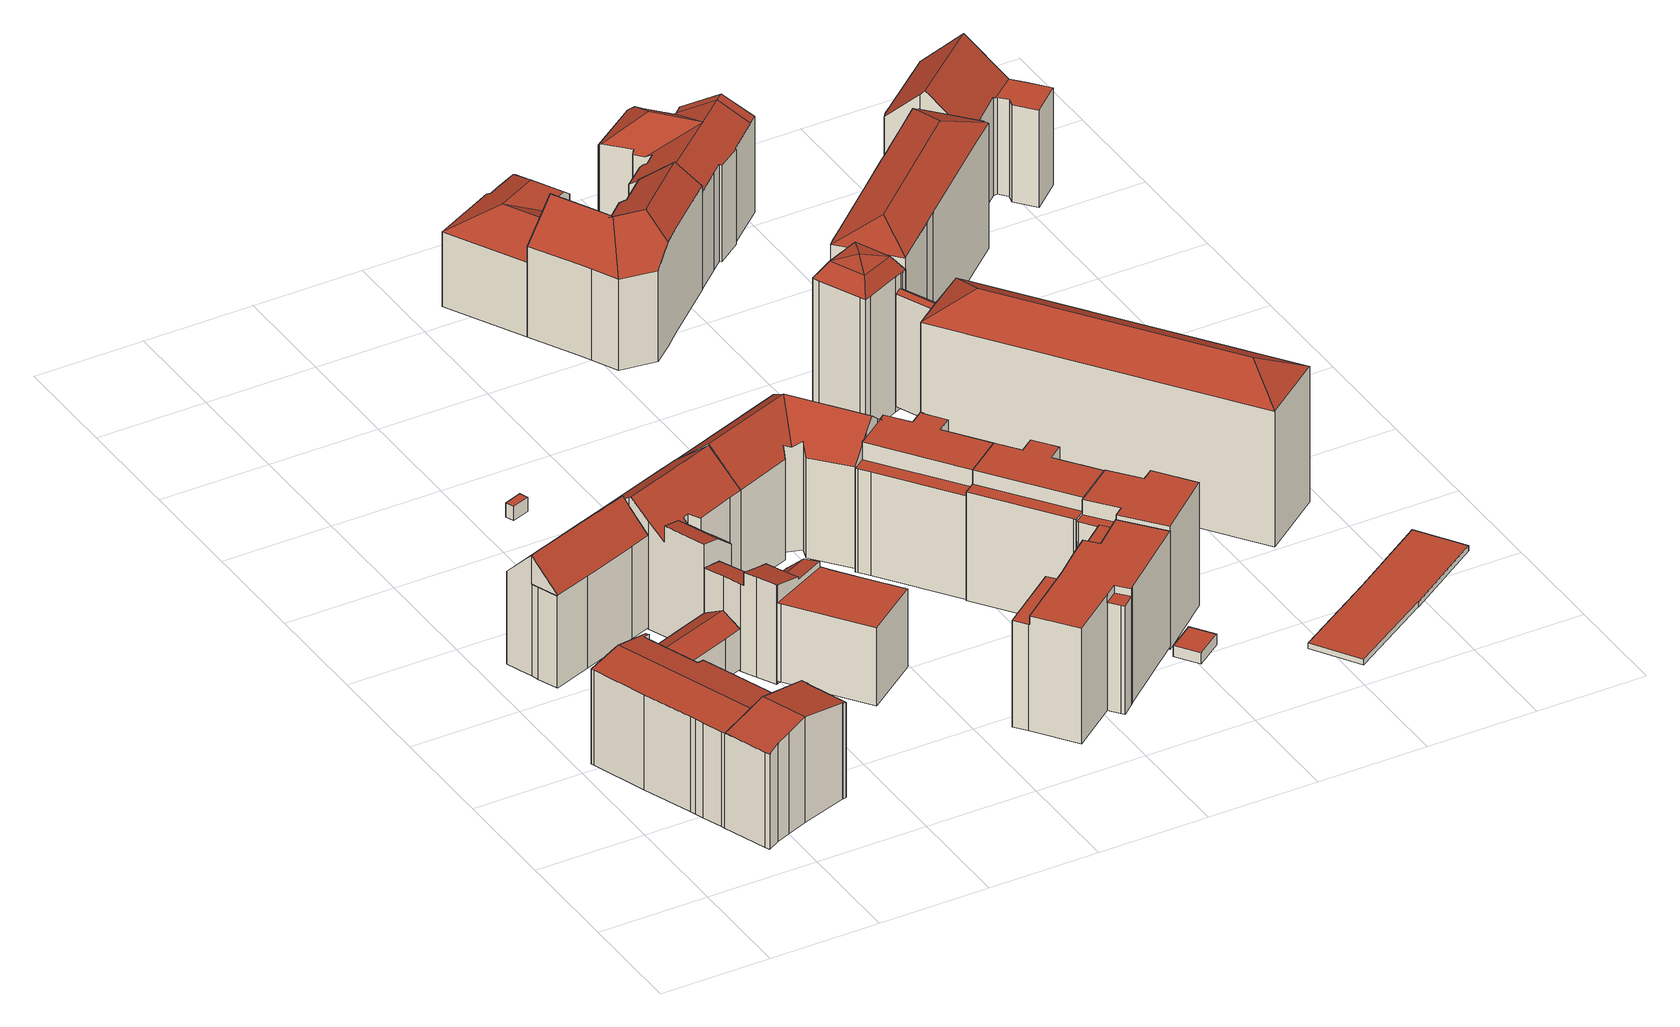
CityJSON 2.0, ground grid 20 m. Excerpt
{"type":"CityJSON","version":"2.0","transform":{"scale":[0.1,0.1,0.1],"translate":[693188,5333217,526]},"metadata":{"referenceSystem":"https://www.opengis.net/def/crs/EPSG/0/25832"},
"CityObjects":{
"building1":{"type":"Building","attributes":{"Gemeindeschluessel":"09162000","HoeheDach":"549.710","HoeheGrund":"529.485","Methode":"2000","NiedrigsteTraufeDesGebaeudes":"534.400","Geometrietyp2DReferenz":"3000","function":"31001_2000","roofType":"3100","measuredHeight":20.23,"storeysAboveGround":5},"geometry":[{"type":"MultiSurface","lod":"2","boundaries":[[[0,1,2,3]],[[4,5,6,7]],[[8,9,10,11]],[[12,13,14,15]],[[9,16,17,18,19,20,6,5,21,22,23,24,25,26,10]],[[27,3,2,28]],[[29,30,31,32]],[[33,34,35,36]],[[37,38,39,40,41,42,43,44]],[[45,21,5,4]],[[46,47,48,49]],[[50,51,52,53,41]],[[11,10,26,54]],[[53,55,42,41]],[[56,57,58,59,52,51]],[[60,61,62,63]],[[29,32,50,41,40,64]],[[65,66,13,12]],[[59,67,68,55,53,52]],[[69,24,23,70]],[[60,63,0,3,27,46,49,33,36,8,11,54,71,69,70,72,45,4,7,73,74,65,12,15,57,56,31,30,75,76,77]],[[15,14,58,57]],[[50,32,31,56,51]],[[75,78,79,76]],[[63,62,1,0]],[[68,43,42,55]],[[28,47,46,27]],[[75,30,29,64,78]],[[76,79,80,77]],[[74,73,20,19,81]],[[74,81,66,65]],[[48,47,28,82,17,16,35,34]],[[72,22,21,45]],[[9,8,36,35,16]],[[48,34,33,49]],[[38,80,79,78,64,39]],[[67,59,58,14,13,66,81,19,18]],[[7,6,20,73]],[[71,25,24,69]],[[60,77,80,38,37,61]],[[54,26,25,71]],[[64,40,39]],[[70,23,22,72]],[[82,44,43,68,67,18,17]],[[82,28,2,1,62,61,37,44]]],"semantics":{"surfaces":[{"type":"WallSurface"},{"type":"RoofSurface"},{"type":"GroundSurface"}],"values":[0,0,0,0,1,0,0,0,0,0,0,1,0,0,0,0,1,0,0,0,2,0,0,0,0,1,0,0,0,0,0,1,0,0,0,1,1,0,0,0,0,0,0,0,1]}}]},
"building2":{"type":"Building","attributes":{"Gemeindeschluessel":"09162000","HoeheDach":"552.066","HoeheGrund":"529.010","Methode":"1000","NiedrigsteTraufeDesGebaeudes":"546.647","Geometrietyp2DReferenz":"3000","function":"31001_9998","roofType":"3100","measuredHeight":23.06,"storeysAboveGround":5},"geometry":[{"type":"MultiSurface","lod":"2","boundaries":[[[83,84,85,86]],[[83,87,88,89,90,91,84]],[[85,84,91,92,93]],[[94,95,96,97]],[[86,85,93,98]],[[99,100,95,94]],[[101,88,87,83,86,98,102,103,99,94,97,104,105,106]],[[91,90,107,92]],[[105,108,109,106]],[[102,98,93,110,111,112,103]],[[92,107,110,93]],[[106,109,113,101]],[[111,110,107,114,96,95,100,112]],[[103,112,100,99]],[[90,89,113,109,108,114,107]],[[108,105,104,97,96,114]],[[101,113,89,88]]],"semantics":{"surfaces":[{"type":"WallSurface"},{"type":"RoofSurface"},{"type":"GroundSurface"}],"values":[0,0,1,0,0,0,2,0,0,0,0,0,1,0,1,0,0]}}]},
"building3":{"type":"Building","attributes":{"Gemeindeschluessel":"09162000","HoeheDach":"538.970","HoeheGrund":"529.180","Methode":"1000","NiedrigsteTraufeDesGebaeudes":"536.767","Geometrietyp2DReferenz":"3000","function":"31001_9998","roofType":"3100","measuredHeight":9.79,"storeysAboveGround":2},"geometry":[{"type":"MultiSurface","lod":"2","boundaries":[[[115,116,117,118]],[[119,120,121,122,123,117,116,124]],[[125,126,127,128]],[[129,130,131,132]],[[133,134,135,136]],[[129,132,126,125]],[[137,138,134,133]],[[136,135,139,140]],[[141,142,138,137]],[[143,128,127,121,120,144]],[[118,117,123,145]],[[140,139,131,130]],[[146,124,116,115]],[[133,136,140,130,129,125,128,143,144,147,146,115,118,145,148,141,137]],[[142,141,148,145,123,122]],[[127,126,132,131,139,135,134,138,142,122,121]],[[147,144,120,119,124,146]]],"semantics":{"surfaces":[{"type":"WallSurface"},{"type":"RoofSurface"},{"type":"GroundSurface"}],"values":[0,1,0,0,0,0,0,0,0,0,0,0,0,2,0,1,0]}}]},
"building4":{"type":"Building","attributes":{"Gemeindeschluessel":"09162000","HoeheDach":"548.122","HoeheGrund":"528.918","Methode":"2000","NiedrigsteTraufeDesGebaeudes":"541.899","Geometrietyp2DReferenz":"3000","function":"31001_9998","roofType":"2100","measuredHeight":19.2,"storeysAboveGround":4},"geometry":[{"type":"MultiSurface","lod":"2","boundaries":[[[149,150,151,152,153,154,155]],[[156,157,158,159,160,161]],[[150,149,162,163,164,165,166,167,168,169,170,171,172,173,174,175,176,177,151]],[[178,179,172,171,170,180,181,182]],[[183,184,185,186,187,179]],[[188,189,182,181,159,158]],[[166,156,161,167]],[[179,178,190,183]],[[179,187,186,174,173,172]],[[191,192,155,154,190,178,182,189,188]],[[149,155,192,162]],[[159,181,180,193,160]],[[183,190,154,153]],[[153,152,194,184,183]],[[165,157,156,166]],[[177,194,152,151]],[[164,163,191,188,158,157,165]],[[162,192,191,163]],[[194,177,176,175,174,186,185,184]],[[161,160,193,180,170,169,168,167]]],"semantics":{"surfaces":[{"type":"WallSurface"},{"type":"RoofSurface"},{"type":"GroundSurface"}],"values":[0,1,2,0,1,0,0,0,0,1,0,1,0,1,0,0,0,0,0,0]}}]},
"building5":{"type":"Building","attributes":{"Gemeindeschluessel":"09162000","HoeheDach":"552.580","HoeheGrund":"528.840","Methode":"2000","NiedrigsteTraufeDesGebaeudes":"546.592","Geometrietyp2DReferenz":"3000","function":"31001_9998","roofType":"3100","measuredHeight":23.74,"storeysAboveGround":5},"geometry":[{"type":"MultiSurface","lod":"2","boundaries":[[[195,196,197,198]],[[199,200,201,202]],[[203,204,205,206]],[[206,205,207,208]],[[202,201,209,210]],[[211,212,213,214,215,216]],[[217,95,218,219]],[[220,221,222,223]],[[216,215,224,225]],[[226,227,195,198,228,213,212]],[[225,224,95,217]],[[221,220,229,230,231,232]],[[196,233,207,205,204,234,235,197]],[[236,235,234,237,238,210,209]],[[208,207,233,239]],[[224,215,214,232,231,218,95]],[[223,222,200,199]],[[198,197,235,236,240,228]],[[213,228,240,236,209,201,200,222,221,232,214]],[[227,241,239,233,196,195]],[[223,199,202,210,238,237,203,206,208,239,241,227,226,212,211,216,225,217,219,230,229,220]],[[219,218,231,230]],[[237,234,204,203]]],"semantics":{"surfaces":[{"type":"RoofSurface"},{"type":"WallSurface"},{"type":"GroundSurface"}],"values":[0,1,1,1,1,1,1,1,1,1,1,1,0,1,1,0,1,1,0,1,2,1,1]}}]},
"building6":{"type":"Building","attributes":{"Gemeindeschluessel":"09162000","HoeheDach":"531.524","HoeheGrund":"528.790","Methode":"3100","NiedrigsteTraufeDesGebaeudes":"531.524","Geometrietyp2DReferenz":"3000","function":"31001_2000","roofType":"1000","measuredHeight":2.73},"geometry":[{"type":"MultiSurface","lod":"2","boundaries":[[[242,243,244,245]],[[246,247,243,242]],[[245,244,248,249]],[[247,246,249,248]],[[243,247,248,244]],[[246,242,245,249]]],"semantics":{"surfaces":[{"type":"WallSurface"},{"type":"RoofSurface"},{"type":"GroundSurface"}],"values":[0,1,2,0,0,0]}}]},
"building7":{"type":"Building","attributes":{"Gemeindeschluessel":"09162000","HoeheDach":"544.561","HoeheGrund":"529.585","Methode":"2000","NiedrigsteTraufeDesGebaeudes":"544.561","Geometrietyp2DReferenz":"3000","function":"31001_1000","roofType":"1000","measuredHeight":14.98,"storeysAboveGround":5},"geometry":[{"type":"MultiSurface","lod":"2","boundaries":[[[250,251,252,253]],[[254,255,251,250]],[[256,257,258,259]],[[260,261,262,263]],[[253,260,263,264,256,259,254,250]],[[253,252,261,260]],[[264,265,257,256]],[[263,262,265,264]],[[261,252,251,255,258,257,265,262]],[[259,258,255,254]]],"semantics":{"surfaces":[{"type":"WallSurface"},{"type":"GroundSurface"},{"type":"RoofSurface"}],"values":[0,0,0,0,1,0,0,0,2,0]}}]},
"building8":{"type":"Building","attributes":{"Gemeindeschluessel":"09162000","HoeheDach":"535.604","HoeheGrund":"528.918","Methode":"2000","NiedrigsteTraufeDesGebaeudes":"532.972","Geometrietyp2DReferenz":"3000","function":"31001_2000","roofType":"2100","measuredHeight":6.69},"geometry":[{"type":"MultiSurface","lod":"2","boundaries":[[[266,267,268,269,270,271]],[[174,271,270,272]],[[273,274,275,276,269,268,267]],[[177,277,278,275,274,273]],[[276,279,280,272,270,269]],[[278,277,177,281,282,174,272,280,279]],[[279,276,275,278]],[[282,281,177,273,267,266,271,174]]],"semantics":{"surfaces":[{"type":"RoofSurface"},{"type":"WallSurface"},{"type":"GroundSurface"}],"values":[0,1,0,1,1,2,1,1]}}]},
"building9":{"type":"Building","attributes":{"Gemeindeschluessel":"09162000","HoeheDach":"552.930","HoeheGrund":"527.769","Methode":"1000","NiedrigsteTraufeDesGebaeudes":"546.672","Geometrietyp2DReferenz":"3000","function":"31001_9998","roofType":"3100","measuredHeight":25.16,"storeysAboveGround":5},"geometry":[{"type":"MultiSurface","lod":"2","boundaries":[[[283,284,285,286]],[[287,288,283,286]],[[289,290,291,292,293]],[[294,295,284,283]],[[296,297,298,299]],[[289,296,299,300,301,302,303,285,284,295,304,290]],[[301,300,305,306,307]],[[302,308,221,303]],[[308,302,301,307]],[[304,309,291,290]],[[295,294,309,304]],[[305,300,299,298]],[[292,291,309,294,283,288]],[[289,293,297,296]],[[292,288,306,305,298,297,293]],[[285,303,221,287,286]],[[287,221,308,307,306,288]]],"semantics":{"surfaces":[{"type":"WallSurface"},{"type":"RoofSurface"},{"type":"GroundSurface"}],"values":[0,1,0,0,0,2,0,0,0,0,0,0,1,0,1,0,1]}}]},
"building10":{"type":"Building","attributes":{"Gemeindeschluessel":"09162000","HoeheDach":"549.470","HoeheGrund":"527.347","Methode":"2000","NiedrigsteTraufeDesGebaeudes":"547.770","Geometrietyp2DReferenz":"3000","function":"31001_1000","roofType":"1000","measuredHeight":22.12,"storeysAboveGround":7},"geometry":[{"type":"MultiSurface","lod":"2","boundaries":[[[310,311,312,313]],[[314,315,316,317]],[[318,319,320,321]],[[322,323,324,325]],[[326,327,328,316,315]],[[329,327,330,323,322]],[[331,332,333,315,314]],[[319,310,313,334,320]],[[335,336,337,338]],[[339,337,336,340,324,323,330,341,333,332,312,311]],[[325,324,340,342,343]],[[326,341,330,327]],[[315,333,341,326]],[[344,345,342,335,338]],[[343,342,345,346]],[[347,344,338,348]],[[348,338,337,339,349]],[[321,320,334,350]],[[350,334,313,351]],[[317,316,328,352]],[[351,313,312,332,331]],[[318,321,350,351,331,314,317,352,329,322,325,343,346,347,348,349]],[[346,345,344,347]],[[318,349,339,311,310,319]],[[342,340,336,335]],[[352,328,327,329]]],"semantics":{"surfaces":[{"type":"WallSurface"},{"type":"RoofSurface"},{"type":"GroundSurface"}],"values":[0,0,0,0,1,0,0,1,0,1,0,0,0,1,0,0,0,0,0,0,0,2,0,0,0,0]}}]},
"building11":{"type":"Building","attributes":{"Gemeindeschluessel":"09162000","HoeheDach":"550.440","HoeheGrund":"527.202","Methode":"2000","NiedrigsteTraufeDesGebaeudes":"547.080","Geometrietyp2DReferenz":"3000","function":"31001_1000","roofType":"1000","measuredHeight":23.24,"storeysAboveGround":7},"geometry":[{"type":"MultiSurface","lod":"2","boundaries":[[[353,354,355,356]],[[357,358,359,360,361,362,363,353,356,364,365,366,367,368,369,370,371]],[[372,373,374,375]],[[360,359,376,377,378,379]],[[363,380,381,354,353]],[[357,382,383,358]],[[374,373,384,355,354,381,385,377,376,383,382,386,387]],[[357,371,388,389,386,382]],[[390,385,381,380]],[[362,391,380,363]],[[392,387,386,389]],[[367,366,393,375,374,387,392,394,368]],[[390,380,391,395,379,378]],[[369,396,397,370]],[[364,356,355,384,398,399]],[[361,395,391,362]],[[368,394,396,369]],[[364,399,400,365]],[[365,400,393,366]],[[375,393,400,399,398,372]],[[378,377,385,390]],[[370,397,388,371]],[[398,384,373,372]],[[360,379,395,361]],[[358,383,376,359]],[[397,396,394,392,389,388]]],"semantics":{"surfaces":[{"type":"WallSurface"},{"type":"GroundSurface"},{"type":"RoofSurface"}],"values":[0,1,0,0,0,0,2,0,0,0,0,0,2,0,0,0,0,0,0,2,0,0,0,0,0,2]}}]},
"building12":{"type":"Building","attributes":{"Gemeindeschluessel":"09162000","HoeheDach":"550.490","HoeheGrund":"526.990","Methode":"2000","NiedrigsteTraufeDesGebaeudes":"527.173","Geometrietyp2DReferenz":"3000","function":"31001_1000","roofType":"1000","measuredHeight":23.5,"storeysAboveGround":7},"geometry":[{"type":"MultiSurface","lod":"2","boundaries":[[[401,402,403,404]],[[405,406,407,408,409,410]],[[411,412,413,414]],[[415,416,417,418]],[[401,419,420,416,415,402]],[[421,422,413,412,410,409,423]],[[419,424,422,421,425,420]],[[417,416,420,425,426,408,407,427,428,429]],[[430,428,427,431]],[[432,429,428,430]],[[430,431,433,365,366,432]],[[409,408,426,423]],[[403,402,415,418,434]],[[419,401,404,435,436,437,438,439,406,405,411,414,424]],[[406,439,433,431,427,407]],[[436,435,434,418,417,429,432,366,437]],[[438,365,433,439]],[[405,410,412,411]],[[414,413,422,424]],[[423,426,425,421]],[[437,366,365,438]],[[404,403,434,435]]],"semantics":{"surfaces":[{"type":"WallSurface"},{"type":"RoofSurface"},{"type":"GroundSurface"}],"values":[0,0,0,0,0,1,0,1,0,0,1,0,1,2,0,0,0,0,0,0,0,0]}}]},
"building13":{"type":"Building","attributes":{"Gemeindeschluessel":"09162000","HoeheDach":"547.163","HoeheGrund":"529.330","Methode":"2000","NiedrigsteTraufeDesGebaeudes":"543.560","Geometrietyp2DReferenz":"3000","function":"31001_9998","roofType":"3200","measuredHeight":17.83,"storeysAboveGround":4},"geometry":[{"type":"MultiSurface","lod":"2","boundaries":[[[440,441,442,443,444,445]],[[446,447,448,449]],[[450,451,452,453]],[[454,455,456,457,458,446,449,459,460,461,441,440,445,450,453,462,463,464,465]],[[466,467,468,448,447,469,470,471]],[[470,469,447,446,458,457,456,472]],[[443,442,473,467,466,471,444]],[[474,475,476,477,478]],[[449,448,468,459]],[[461,473,442,441]],[[464,476,475,465]],[[470,472,479,474,478,480,471]],[[452,481,477,476,464,463,462,453]],[[461,460,459,468,467,473]],[[471,480,478,477,481,452,451,444]],[[445,444,451,450]],[[456,455,454,465,475,474,479,472]]],"semantics":{"surfaces":[{"type":"WallSurface"},{"type":"GroundSurface"},{"type":"RoofSurface"}],"values":[0,0,0,1,2,0,2,2,0,0,0,2,0,0,2,0,0]}}]},
"building14":{"type":"Building","attributes":{"Gemeindeschluessel":"09162000","HoeheDach":"529.340","HoeheGrund":"527.240","Methode":"2000","NiedrigsteTraufeDesGebaeudes":"529.340","Geometrietyp2DReferenz":"3000","function":"31001_2000","roofType":"1000","measuredHeight":2.1},"geometry":[{"type":"MultiSurface","lod":"2","boundaries":[[[482,483,484,485]],[[486,487,488,489]],[[485,484,487,486]],[[483,488,487,484]],[[485,486,489,482]],[[489,488,483,482]]],"semantics":{"surfaces":[{"type":"WallSurface"},{"type":"RoofSurface"},{"type":"GroundSurface"}],"values":[0,0,0,1,2,0]}}]},
"building15":{"type":"Building","attributes":{"Gemeindeschluessel":"09162000","HoeheDach":"550.370","HoeheGrund":"526.822","Methode":"2000","NiedrigsteTraufeDesGebaeudes":"527.128","Geometrietyp2DReferenz":"3000","function":"31001_1000","roofType":"1000","measuredHeight":23.55,"storeysAboveGround":7},"geometry":[{"type":"MultiSurface","lod":"2","boundaries":[[[490,491,492,493,494,495,496,497]],[[498,492,491,499]],[[500,501,502,503,504,505,506,507,508]],[[509,510,511,512]],[[494,505,504,495]],[[513,514,502,501,515,516]],[[514,517,497,496,503,502]],[[495,504,503,496]],[[518,519,498,499,520,517,514,513,509,512,521,522]],[[523,524,525,526,527]],[[506,518,522,507]],[[519,493,492,498]],[[523,500,508,524]],[[505,494,493,519,518,506]],[[528,529,511,510,516,515]],[[499,491,490,520]],[[522,521,525,524,508,507]],[[521,512,511,529,526,525]],[[500,523,527,528,515,501]],[[520,490,497,517]],[[526,529,528,527]],[[513,516,510,509]]],"semantics":{"surfaces":[{"type":"RoofSurface"},{"type":"WallSurface"},{"type":"GroundSurface"}],"values":[0,1,0,1,1,1,1,1,2,0,1,1,1,1,0,1,1,1,1,1,1,1]}}]},
"building16":{"type":"Building","attributes":{"Gemeindeschluessel":"09162000","HoeheDach":"552.851","HoeheGrund":"529.310","Methode":"2000","NiedrigsteTraufeDesGebaeudes":"546.738","Geometrietyp2DReferenz":"3000","function":"31001_1000","roofType":"3100","measuredHeight":23.54,"storeysAboveGround":5},"geometry":[{"type":"MultiSurface","lod":"2","boundaries":[[[459,530,531,449]],[[532,533,534,535,536,537]],[[538,539,540,541,542,531,530,543]],[[537,544,540,539]],[[545,532,537,539,546]],[[547,548,549,550,551,441]],[[552,553,554,555,534,533,532,545]],[[441,551,556,461]],[[557,558,559,560]],[[556,543,530,459,561,461]],[[560,559,562,563]],[[564,546,549,548]],[[541,540,544,565,558,557,566,567,568,569]],[[554,553,552,564,548,547,441,461,561,459,449,570,569,568,567,566,557,560,563,571,555]],[[542,541,569,570,449,531]],[[552,545,546,564]],[[550,549,546,539,538,543,556,551]],[[537,536,535,562,559,558,565,544]],[[535,534,555,571,563,562]]],"semantics":{"surfaces":[{"type":"WallSurface"},{"type":"RoofSurface"},{"type":"GroundSurface"}],"values":[0,1,1,1,1,0,0,0,0,0,0,0,0,2,0,0,1,1,0]}}]},
"building17":{"type":"Building","attributes":{"Gemeindeschluessel":"09162000","HoeheDach":"558.070","HoeheGrund":"528.470","Methode":"2000","NiedrigsteTraufeDesGebaeudes":"554.324","Geometrietyp2DReferenz":"3000","function":"31001_9998","roofType":"3400","measuredHeight":29.6,"storeysAboveGround":6},"geometry":[{"type":"MultiSurface","lod":"2","boundaries":[[[572,573,574,575,576,577]],[[578,579,580,581]],[[582,583,576]],[[584,577,585,586]],[[587,588,589,590,591,592,593,583]],[[594,592,591,595]],[[596,580,579,597,598,587,575,574]],[[599,593,592,594]],[[581,580,596,600]],[[601,574,573,602]],[[587,598,588]],[[603,572,577,584]],[[590,589,604,605,595,591]],[[586,585,606,607]],[[600,596,574,601]],[[604,589,588,608]],[[587,582,575]],[[587,583,582]],[[575,582,576]],[[609,597,579,578]],[[576,583,593,606,585,577]],[[609,578,581,600,601,602,603,584,586,607,599,594,595,605,604,608]],[[602,573,572,603]],[[607,606,593,599]],[[608,588,598,597,609]]],"semantics":{"surfaces":[{"type":"RoofSurface"},{"type":"WallSurface"},{"type":"GroundSurface"}],"values":[0,1,0,1,0,1,0,1,1,1,1,1,1,1,1,1,0,0,0,1,0,2,1,1,1]}}]},
"building18":{"type":"Building","attributes":{"Gemeindeschluessel":"09162000","HoeheDach":"551.700","HoeheGrund":"529.640","Methode":"2000","NiedrigsteTraufeDesGebaeudes":"551.194","Geometrietyp2DReferenz":"3000","function":"51009_1610","roofType":"3100","measuredHeight":22.06},"geometry":[{"type":"MultiSurface","lod":"2","boundaries":[[[610,611,612,613,614,615]],[[616,617,618,619,620,621]],[[619,618,622,623]],[[624,614,613,622,618,617]],[[625,610,615,626,616,621]],[[626,615,614,624,617,616]],[[611,610,625,621,620,619,623,612]],[[613,612,623,622]]],"semantics":{"surfaces":[{"type":"WallSurface"},{"type":"RoofSurface"},{"type":"GroundSurface"}],"values":[0,0,0,1,0,1,2,0]}}]},
"building19":{"type":"Building","attributes":{"Gemeindeschluessel":"09162000","HoeheDach":"550.500","HoeheGrund":"529.240","Methode":"2000","NiedrigsteTraufeDesGebaeudes":"550.500","Geometrietyp2DReferenz":"3000","function":"51009_1610","roofType":"1000","measuredHeight":21.26},"geometry":[{"type":"MultiSurface","lod":"2","boundaries":[[[627,628,629,630]],[[631,632,633,629,628]],[[634,632,631,635]],[[627,630,636,634,635]],[[630,629,633,636]],[[636,633,632,634]],[[635,631,628,627]]],"semantics":{"surfaces":[{"type":"WallSurface"},{"type":"RoofSurface"},{"type":"GroundSurface"}],"values":[0,1,0,2,0,0,0]}}]},
"building20":{"type":"Building","attributes":{"Gemeindeschluessel":"09162000","HoeheDach":"550.922","HoeheGrund":"529.377","Methode":"2000","NiedrigsteTraufeDesGebaeudes":"546.738","Geometrietyp2DReferenz":"3000","function":"31001_9998","roofType":"3100","measuredHeight":21.55,"storeysAboveGround":5},"geometry":[{"type":"MultiSurface","lod":"2","boundaries":[[[637,638,639,640,641]],[[642,643,644,645,646,647]],[[648,649,650,651]],[[652,653,654,655,656,657,642,658,659,660]],[[661,646,645,662]],[[663,664,665,666]],[[657,667,668,642]],[[669,660,659,670]],[[671,672,639,638]],[[657,673,674,667]],[[675,670,659,658,676]],[[677,678,679,656,655]],[[680,665,664,650,649,676,658,642,647]],[[681,682,654,653]],[[677,655,654,682]],[[669,683,652,660]],[[681,653,652,683]],[[642,668,684,685,641,640,643]],[[677,682,681,683,669,670,675,648,651,663,666,686,661,662,687,671,638,637,688,689,690,678]],[[687,662,645,644,691]],[[651,650,664,663]],[[646,661,686,680,647]],[[656,679,673,657]],[[685,688,637,641]],[[690,689,684,668,667,674]],[[691,644,643,640,639,672]],[[678,690,674,673,679]],[[675,676,649,648]],[[688,685,684,689]],[[687,691,672,671]],[[680,686,666,665]]],"semantics":{"surfaces":[{"type":"WallSurface"},{"type":"RoofSurface"},{"type":"GroundSurface"}],"values":[0,1,0,1,0,0,1,0,0,1,0,0,1,0,0,0,0,1,2,0,0,0,1,0,0,1,0,0,0,0,0]}}]},
"building21":{"type":"Building","attributes":{"Gemeindeschluessel":"09162000","HoeheDach":"556.679","HoeheGrund":"526.570","Methode":"1000","NiedrigsteTraufeDesGebaeudes":"552.610","Geometrietyp2DReferenz":"3000","function":"31001_9998","roofType":"3200","measuredHeight":30.11,"storeysAboveGround":7},"geometry":[{"type":"MultiSurface","lod":"2","boundaries":[[[692,693,694,695]],[[696,697,698,699]],[[700,701,702,703]],[[695,704,705,706,707,708]],[[694,697,705,704,695]],[[703,702,693,692]],[[709,700,703,692,695,708]],[[700,709,708,707,706,696,699,710,711,701]],[[711,712,702,701]],[[693,702,712,713,698,697,694]],[[706,705,697,696]],[[713,712,711,710,699,698]]],"semantics":{"surfaces":[{"type":"RoofSurface"},{"type":"WallSurface"},{"type":"GroundSurface"}],"values":[0,1,1,1,0,0,1,2,1,0,1,1]}}]},
"building22":{"type":"Building","attributes":{"Gemeindeschluessel":"09162000","HoeheDach":"530.767","HoeheGrund":"526.542","Methode":"1000","NiedrigsteTraufeDesGebaeudes":"530.767","Geometrietyp2DReferenz":"3000","function":"53001_1800","roofType":"1000","measuredHeight":4.22},"geometry":[{"type":"MultiSurface","lod":"2","boundaries":[[[714,715,716,717,718,719,720]],[[718,721,722,719]],[[723,724,725,722,721,726,727]],[[714,724,723,715]],[[717,726,721,718]],[[715,723,727,716]],[[720,725,724,714]],[[716,727,726,717]],[[719,722,725,720]]],"semantics":{"surfaces":[{"type":"GroundSurface"},{"type":"WallSurface"},{"type":"RoofSurface"}],"values":[0,1,2,1,1,1,1,1,1]}}]},
"building23":{"type":"Building","attributes":{"Gemeindeschluessel":"09162000","HoeheDach":"555.440","HoeheGrund":"529.150","Methode":"2000","NiedrigsteTraufeDesGebaeudes":"550.826","Geometrietyp2DReferenz":"3000","function":"31001_9998","roofType":"3200","measuredHeight":26.29,"storeysAboveGround":7},"geometry":[{"type":"MultiSurface","lod":"2","boundaries":[[[728,729,730,731]],[[732,733,734,735,736,737,738]],[[736,735,739,740,741,742,743]],[[744,745,746,747]],[[748,749,729,728]],[[750,751,752,753,754,755]],[[756,755,754,753,732,738,757,758]],[[759,760,761,762]],[[732,753,752,763,764,733]],[[765,766,767,768,769,770]],[[768,757,738,737,771,772,761,760,746,745,773,774,769]],[[747,746,760,759]],[[775,776,749,748]],[[750,755,756,777]],[[778,779,777,756,758,780]],[[781,782,730,729,749,776,740,739]],[[764,783,784,782,781,734,733]],[[785,772,771,786]],[[787,788,767,766]],[[731,730,782,784]],[[778,780,788,787]],[[762,761,772,785]],[[770,769,774,789]],[[784,783,764,763,752,751,750,777,779,778,787,766,765,770,789,790,744,747,759,762,785,786,791,743,742,741,775,748,728,731]],[[790,773,745,744]],[[737,736,743,791,786,771]],[[789,774,773,790]],[[741,740,776,775]],[[739,735,734,781]],[[767,788,780,758,757,768]]],"semantics":{"surfaces":[{"type":"WallSurface"},{"type":"RoofSurface"},{"type":"GroundSurface"}],"values":[0,1,0,0,0,0,1,0,0,0,1,0,0,0,0,1,0,0,0,0,0,0,0,2,0,0,0,0,0,1]}}]},
"building24":{"type":"Building","attributes":{"Gemeindeschluessel":"09162000","HoeheDach":"555.290","HoeheGrund":"529.600","Methode":"2000","NiedrigsteTraufeDesGebaeudes":"548.174","Geometrietyp2DReferenz":"3000","function":"31001_1000","roofType":"3100","measuredHeight":25.69,"storeysAboveGround":5},"geometry":[{"type":"MultiSurface","lod":"2","boundaries":[[[792,793,794,795]],[[796,797,798,799]],[[800,801,802,803,804,805,806]],[[807,808,793,792]],[[802,801,809,810]],[[811,812,813,814]],[[815,794,793,808,816,817,804,803]],[[818,819,799,798]],[[801,800,820,809]],[[795,794,815,821]],[[810,821,815,803,802]],[[796,799,819,813,812,806,805]],[[822,817,816,823]],[[814,813,819,818]],[[823,816,808,807]],[[810,809,820,811,814,818,798,797,824,822,823,807,792,795,821]],[[800,806,812,811,820]],[[824,797,796,805,804,817,822]]],"semantics":{"surfaces":[{"type":"WallSurface"},{"type":"RoofSurface"},{"type":"GroundSurface"}],"values":[0,0,1,0,0,0,1,0,0,0,0,1,0,0,0,2,0,0]}}]}
},
"vertices":[
[303,95,35],[303,95,219],[302,96,219],[302,96,35],[5,379,35],[5,379,217],[61,399,228],[61,399,35],[99,118,35],[99,118,217],[97,123,217],[97,123,35],[133,417,35],[133,417,217],[121,413,219],[121,413,35],[107,97,217],[100,117,217],[161,140,229],[67,401,229],[62,399,228],[5,378,217],[7,374,217],[42,274,217],[75,185,217],[78,175,217],[84,159,217],[218,68,35],[218,68,237],[271,311,84],[271,311,35],[259,344,35],[259,344,84],[131,30,35],[131,30,217],[128,38,217],[128,38,35],[284,174,216],[284,174,84],[280,187,84],[280,187,90],[239,300,90],[239,300,122],[280,187,122],[280,187,216],[5,378,35],[179,52,35],[179,52,228],[154,42,223],[154,42,35],[258,344,84],[192,320,84],[172,313,84],[184,281,90],[84,159,35],[184,281,129],[192,320,35],[159,308,35],[159,308,219],[172,313,217],[282,173,35],[282,173,217],[309,97,217],[309,97,35],[312,199,84],[132,419,35],[132,419,217],[226,166,217],[226,166,129],[75,185,35],[42,274,35],[78,175,35],[7,374,35],[62,399,35],[130,423,35],[314,192,35],[285,181,35],[287,175,35],[314,192,84],[285,181,84],[287,175,84],[130,423,217],[188,151,237],
[68,597,30],[68,597,206],[54,633,206],[54,633,30],[69,597,30],[136,621,30],[136,621,207],[69,597,207],[69,597,206],[50,647,206],[50,646,206],[239,771,30],[239,771,207],[258,722,260],[258,722,30],[50,646,30],[206,759,30],[206,759,207],[240,659,30],[47,655,30],[32,696,30],[258,721,30],[263,708,30],[277,672,30],[50,647,261],[263,708,246],[277,672,207],[50,646,261],[47,655,252],[32,696,207],[240,659,207],[258,721,261],
[176,513,32],[176,513,108],[280,552,108],[280,552,32],[116,462,124],[119,454,129],[120,453,130],[331,529,130],[318,565,108],[107,488,108],[132,419,32],[132,419,110],[130,423,112],[130,423,32],[133,417,32],[136,418,32],[136,418,108],[133,417,108],[309,483,32],[309,483,109],[218,450,109],[218,450,32],[344,496,32],[344,496,110],[135,421,110],[135,421,32],[332,529,32],[332,529,129],[120,453,32],[119,454,32],[318,565,32],[107,488,32],[116,462,32],[331,529,32],
[378,435,29],[429,460,29],[485,488,29],[485,488,196],[429,460,196],[429,460,202],[378,435,219],[332,529,196],[344,496,196],[347,490,196],[384,508,188],[353,578,188],[318,565,195],[375,434,29],[358,469,29],[347,490,29],[344,496,29],[332,529,29],[318,565,29],[353,578,29],[374,585,29],[379,587,29],[404,518,29],[404,517,29],[428,530,29],[457,545,29],[457,544,29],[471,516,29],[484,490,29],[404,517,202],[404,517,160],[379,587,160],[404,518,165],[404,518,202],[416,489,189],[471,516,189],[457,544,160],[457,545,159],[428,530,160],[347,490,221],[384,508,208],[416,489,202],[358,469,221],[375,434,220],[374,585,165],[484,490,196],
[318,565,240],[349,576,233],[320,652,233],[289,641,240],[372,671,28],[372,671,208],[353,678,219],[353,678,28],[366,627,28],[366,627,206],[380,591,206],[380,591,28],[379,590,207],[379,590,28],[342,674,218],[342,674,28],[264,706,28],[277,672,28],[277,672,235],[264,706,266],[263,708,264],[263,708,28],[239,771,28],[393,826,207],[393,826,28],[466,707,28],[466,707,209],[441,698,209],[441,698,28],[258,722,252],[258,722,28],[289,641,28],[318,565,28],[289,641,207],[443,770,28],[420,836,28],[420,836,207],[443,770,266],[380,587,207],[361,625,210],[347,662,210],[347,662,207],[361,625,28],[347,662,28],[380,587,28],[320,652,207],[349,576,28],
[275,1054,55],[243,1042,55],[243,1042,28],[275,1054,28],[269,1069,55],[237,1057,55],[237,1057,28],[269,1069,28],
[529,427,36],[529,427,186],[575,365,186],[575,365,36],[493,476,36],[493,476,186],[378,435,36],[378,435,186],[485,488,186],[485,488,36],[478,294,36],[478,294,186],[380,428,186],[380,428,36],[375,434,36],[375,434,186],
[464,531,84],[466,526,89],[467,527,89],[533,560,89],[518,579,70],[457,545,72],[518,579,29],[484,490,96],[492,494,96],[557,527,96],[559,528,96],[492,494,29],[557,527,29],[559,528,29],[533,560,29],[466,526,29],[464,531,29],
[646,918,207],[646,918,18],[420,835,18],[420,835,207],[443,770,269],[616,833,269],[688,695,18],[722,720,18],[722,720,253],[707,709,269],[688,695,250],[767,753,207],[767,753,18],[653,669,18],[653,669,213],[601,734,210],[601,734,18],[608,756,18],[576,765,18],[569,746,18],[466,707,18],[735,730,18],[608,756,226],[590,761,217],[576,765,224],[569,746,210],[735,730,240],
[669,141,218],[669,141,235],[777,224,235],[777,224,218],[848,284,14],[848,284,218],[903,329,218],[903,329,14],[668,143,14],[668,143,218],[651,165,218],[651,165,14],[981,237,14],[981,237,235],[850,129,235],[850,129,14],[868,261,218],[922,308,218],[904,330,218],[922,308,14],[922,308,235],[819,260,14],[819,260,235],[848,284,235],[759,246,218],[828,148,221],[828,148,235],[805,130,235],[805,130,221],[723,69,235],[847,126,235],[868,261,235],[847,126,221],[847,126,14],[819,112,221],[824,106,221],[824,106,14],[819,112,14],[805,130,14],[723,69,14],[759,246,14],[777,224,14],[904,330,14],
[800,708,12],[800,708,244],[799,707,244],[799,707,12],[688,695,12],[722,720,12],[735,730,12],[767,753,12],[770,748,12],[782,732,12],[797,712,12],[827,669,12],[879,597,12],[858,581,12],[790,531,12],[767,514,12],[669,648,12],[656,665,12],[653,669,12],[800,655,211],[800,655,244],[855,579,244],[855,579,211],[735,730,244],[742,735,244],[742,735,211],[767,753,211],[797,712,211],[797,712,244],[688,695,244],[722,720,244],[824,672,244],[772,694,244],[675,685,244],[788,530,244],[653,669,211],[675,685,211],[772,694,211],[782,732,211],[788,530,211],[858,581,211],[767,514,211],[770,748,211],[669,648,211],[656,665,211],[824,672,211],[827,669,211],[879,597,211],
[880,360,10],[880,360,218],[877,364,218],[877,364,10],[940,515,10],[937,519,10],[937,519,245],[939,516,245],[939,516,216],[940,515,216],[946,507,10],[946,507,216],[992,443,216],[992,443,10],[901,375,218],[901,375,245],[787,529,245],[787,529,218],[903,376,10],[903,376,245],[967,424,216],[971,427,216],[913,497,216],[971,427,10],[967,424,245],[913,497,245],[909,557,245],[884,538,245],[854,578,245],[884,538,12],[909,557,12],[854,578,12],[908,558,12],[767,514,218],[767,514,10],[790,531,10],[858,581,10],[879,597,10],[908,558,10],
[502,1496,33],[514,1473,33],[514,1473,176],[502,1496,176],[440,1615,176],[440,1615,33],[629,1535,33],[629,1535,183],[614,1527,192],[614,1527,33],[554,1672,33],[554,1672,176],[558,1665,181],[558,1665,33],[655,1601,33],[621,1583,33],[606,1575,33],[610,1569,33],[618,1555,33],[580,1509,33],[578,1508,33],[567,1501,33],[574,1673,33],[615,1694,33],[620,1697,33],[668,1607,33],[567,1529,212],[578,1508,212],[580,1509,211],[618,1555,183],[610,1569,184],[536,1589,212],[606,1575,188],[567,1501,205],[655,1601,188],[668,1607,176],[620,1697,176],[615,1694,180],[609,1626,212],[621,1583,188],[601,1622,212],[574,1673,181],
[1000,172,12],[1000,172,33],[972,212,33],[972,212,12],[1020,246,12],[1020,246,33],[1048,206,33],[1048,206,12],
[882,357,215],[903,329,215],[904,330,215],[922,308,215],[922,307,215],[939,320,215],[897,372,215],[880,360,215],[904,330,8],[903,329,8],[1012,374,244],[970,426,244],[903,376,244],[897,372,244],[939,320,244],[922,307,244],[981,237,244],[1082,321,244],[1032,389,244],[992,443,8],[992,443,215],[1020,406,215],[1020,406,8],[971,427,8],[903,376,8],[970,426,215],[971,427,215],[880,360,8],[981,237,8],[922,308,8],[882,357,8],[1024,400,8],[1082,321,8],[1012,374,11],[1032,389,11],[1024,400,11],[1023,400,11],[1003,385,11],[1003,385,215],[1023,400,215],
[580,1509,262],[614,1527,228],[695,1340,233],[724,1366,233],[820,1450,233],[790,1484,269],[702,1407,269],[684,1391,269],[612,1433,269],[629,1399,269],[660,1468,216],[650,1459,227],[647,1464,227],[574,1505,269],[666,1473,211],[660,1310,207],[594,1320,207],[560,1387,33],[570,1367,33],[570,1367,208],[560,1387,208],[514,1473,207],[660,1310,33],[695,1340,33],[724,1366,33],[820,1450,33],[567,1501,261],[699,1502,33],[699,1502,211],[706,1491,221],[706,1491,33],[574,1505,33],[750,1529,222],[750,1529,33],[594,1320,33],[667,1474,211],[667,1474,33],[666,1473,33],[660,1468,33],[650,1459,33],[647,1464,33],[790,1484,33],
[812,1063,283],[845,989,284],[849,978,284],[860,1000,314],[832,1063,314],[807,1074,284],[934,1016,25],[934,1016,284],[922,1010,284],[922,1010,25],[877,1048,321],[894,1090,314],[807,1074,25],[819,1079,283],[819,1079,25],[922,1027,314],[946,1021,283],[941,1032,284],[917,1087,283],[909,1106,283],[908,1107,283],[904,1117,283],[908,1107,25],[909,1106,25],[861,983,284],[939,1017,284],[946,1021,284],[904,1117,25],[861,983,25],[849,978,25],[845,989,25],[812,1063,25],[941,1032,25],[917,1087,25],[892,1112,283],[892,1112,25],[946,1021,25],[939,1017,25],
[953,938,36],[961,943,36],[969,949,36],[969,949,252],[961,943,257],[953,938,252],[922,1010,252],[931,1014,257],[934,1016,255],[934,1016,36],[931,1014,36],[922,1010,36],[939,1017,252],[939,1017,36],[932,1011,257],[924,1006,36],[924,1006,252],
[908,1107,32],[908,1107,245],[922,1119,245],[922,1119,32],[909,1106,245],[917,1087,245],[936,1104,245],[917,1087,32],[909,1106,32],[936,1104,32],
[859,1707,34],[842,1726,34],[842,1726,208],[850,1718,216],[859,1707,216],[899,1585,249],[839,1653,249],[756,1658,212],[792,1619,212],[787,1614,207],[801,1598,207],[739,1542,34],[739,1542,209],[778,1575,209],[778,1575,34],[883,1505,220],[887,1503,218],[930,1534,216],[930,1536,216],[986,1585,217],[949,1627,249],[785,1489,249],[820,1450,219],[863,1488,220],[787,1614,34],[792,1619,34],[784,1576,34],[784,1576,211],[789,1571,215],[789,1571,34],[903,1678,210],[900,1676,210],[863,1488,34],[820,1450,34],[752,1663,34],[752,1663,208],[963,1639,249],[917,1691,209],[750,1529,34],[750,1529,219],[930,1536,34],[1000,1597,34],[1000,1597,218],[809,1589,214],[887,1503,34],[930,1534,34],[883,1505,34],[894,1670,215],[893,1668,217],[809,1589,34],[754,1661,34],[893,1668,34],[894,1670,34],[917,1691,34],[754,1661,210],
[1269,408,266],[1284,504,307],[1002,889,307],[906,903,266],[1017,984,6],[1017,984,266],[1026,972,266],[1026,972,6],[1270,408,6],[1380,489,6],[1380,489,266],[1270,408,266],[953,938,266],[969,949,266],[969,949,6],[953,938,6],[906,903,6],[1269,408,6],[1282,623,6],[1351,528,6],[1351,528,266],[1282,623,266],
[1359,107,38],[1204,9,38],[1150,93,38],[1305,191,38],[1452,288,38],[1507,205,38],[1360,107,38],[1452,288,48],[1507,205,48],[1204,9,48],[1359,107,48],[1360,107,48],[1305,191,48],[1150,93,48],
[1266,1374,31],[1266,1374,248],[1284,1353,248],[1284,1353,31],[1272,1331,272],[1268,1336,272],[1270,1338,271],[1198,1419,271],[1196,1417,272],[1191,1423,272],[1194,1343,294],[1198,1419,248],[1211,1430,248],[1211,1430,31],[1198,1419,31],[1196,1417,31],[1021,1276,31],[1021,1276,271],[1072,1321,272],[1072,1321,31],[1209,1437,31],[1209,1437,248],[1073,1154,31],[1231,1292,31],[1274,1329,31],[1274,1329,271],[1231,1292,272],[1073,1154,272],[1050,1134,272],[986,1160,294],[972,1066,272],[1095,1340,31],[1095,1340,272],[1099,1344,272],[1099,1344,31],[1272,1331,31],[1268,1336,31],[888,1158,31],[923,1119,31],[923,1119,271],[888,1158,271],[888,1159,271],[888,1159,31],[1190,1424,272],[1143,1383,272],[927,1193,271],[895,1165,271],[1207,1435,31],[1207,1435,248],[1050,1134,31],[971,1064,31],[972,1066,31],[971,1064,271],[1270,1338,248],[1282,1350,248],[1270,1338,31],[1282,1350,31],[1143,1383,31],[1190,1424,31],[936,1104,31],[936,1104,271],[895,1165,31],[927,1193,31],[1191,1423,31],
[1367,1417,36],[1367,1417,222],[1371,1433,222],[1371,1433,36],[1301,1595,223],[1301,1595,36],[1198,1511,36],[1198,1511,222],[1266,1374,222],[1291,1396,223],[1350,1447,225],[1354,1448,222],[1399,1484,222],[1349,1540,293],[1216,1430,293],[1397,1383,36],[1397,1383,222],[1291,1396,36],[1350,1447,36],[1209,1436,36],[1209,1436,284],[1170,1481,228],[1170,1481,36],[1358,1448,222],[1448,1427,222],[1417,1463,222],[1181,1496,36],[1181,1496,223],[1266,1374,36],[1358,1448,36],[1417,1463,36],[1448,1427,36],[1346,1544,36]
]}
